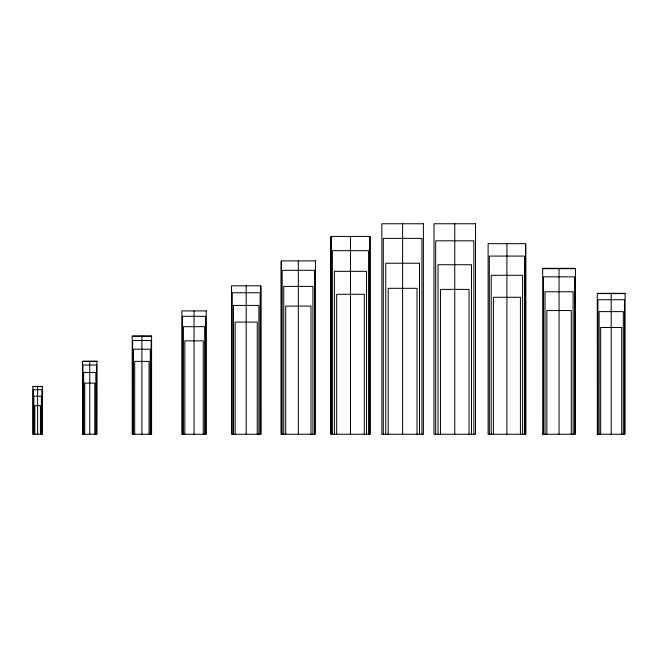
<?xml version="1.0" encoding="UTF-8"?>
<svg xmlns="http://www.w3.org/2000/svg" width="658" height="658" viewBox="0 0 658 658"><rect width="100%" height="100%" fill="white"/><g stroke="black" fill="none" stroke-linecap="round" stroke-linejoin="round"><path stroke-width="0.99" d="M542.718 268.686L575.388 268.686M597.324 293.583L625.075 293.583M132.233 336.23L151.57 336.23M82.571 361.39L96.948 361.39M32.916 386.575L42.318 386.575M260.831 434.239L231.55 434.239L231.55 285.819L260.831 285.819L260.831 434.239L260.807 286.098M525.709 434.239L488.113 434.239L488.113 243.666L525.709 243.666L525.709 434.239L525.66 244.217M542.685 434.239L575.421 434.239L575.421 268.341L542.685 268.341L542.718 434.239M624.467 434.239L624.467 299.719L597.925 299.719L597.925 434.239M623.299 434.239L623.299 311.621L599.101 311.621L599.101 434.239M621.728 434.239L621.728 327.487L600.664 327.487L600.664 434.239M611.2 293.328L611.2 434.239M574.582 434.239L574.582 276.845L543.524 276.845L543.524 434.239M573.11 434.239L573.11 291.774L544.997 291.774L544.997 434.239M571.259 434.239L571.259 310.543L546.847 310.543L546.847 434.239M559.053 268.341L559.053 434.239M524.484 434.239L524.484 256.085L489.33 256.085L489.33 434.239M522.592 434.239L522.592 275.274L491.23 275.274L491.23 434.239M520.42 434.239L520.42 297.284L493.401 297.284L493.401 434.239M506.907 243.666L506.907 434.239M473.85 434.239L473.85 240.82L435.686 240.82L435.686 434.239M471.49 434.239L471.49 264.73L438.039 264.73L438.039 434.239M469.055 434.239L469.055 289.388L440.473 289.388L440.473 434.239M454.768 223.761L454.768 264.36M454.768 264.73L454.768 434.239M421.942 434.239L421.942 238.377L383.301 238.377L383.301 434.239M419.491 434.239L419.491 263.225L385.752 263.225L385.752 434.239M417.016 434.239L417.016 288.311L388.228 288.311L388.228 434.239M402.622 223.761L402.622 238.138M402.622 238.377L402.622 434.239M369.928 237.086L369.928 434.239M368.587 434.239L368.587 250.673L332.364 250.673L332.364 434.239M366.547 434.239L366.547 271.335L334.404 271.335L334.404 434.239M364.285 434.239L364.285 294.282L336.674 294.282L336.674 434.239M350.475 236.436L350.475 271.178M350.475 271.335L350.475 434.239M331.032 237.086L331.032 434.239M314.508 434.239L314.508 270.315L282.159 270.315L282.159 434.239M312.92 434.239L312.92 286.386L283.746 286.386L283.746 434.239M310.979 434.239L310.979 306.11L285.695 306.11L285.695 434.239M298.337 260.897L298.337 305.896M298.337 306.11L298.337 434.239M281.27 261.284L281.27 434.239M260.149 434.239L260.149 292.736L232.233 292.736L232.233 434.239M258.898 434.239L258.898 305.427L233.483 305.427L233.483 434.239M257.253 434.239L257.253 322.107L235.128 322.107L235.128 434.239M246.191 285.819L246.191 434.239M205.683 434.239L205.683 316.334L182.414 316.334L182.414 434.239M204.663 434.239L204.663 326.672L183.434 326.672L183.434 434.239M203.256 434.239L203.256 340.852L184.832 340.852L184.832 434.239M194.044 310.905L194.044 434.239M151.101 434.239L151.151 340.507L132.653 340.507L132.653 434.239M150.295 434.239L150.295 349.184L133.508 349.184L133.508 434.239M149.086 434.239L149.086 361.39L134.717 361.39L134.717 434.239M141.906 336.057L141.906 340.145M141.906 340.507L141.906 434.239M96.545 434.239L96.586 365.017L82.933 365.017L82.933 434.239M95.854 434.239L95.854 372.461L83.665 372.461L83.665 434.239M94.801 434.239L94.801 383.12L84.718 383.12L84.718 434.239M89.759 361.242L89.759 434.239M41.972 434.239L42.005 389.717L33.221 389.717L33.221 434.239M41.364 434.239L41.364 396.223L33.862 396.223L33.862 434.239M40.434 434.239L40.434 405.657L34.792 405.657L34.792 434.239M37.613 386.443L37.613 389.495M37.613 389.717L37.613 405.476M37.613 405.657L37.613 434.239M423.39 223.761L381.854 223.761L381.854 434.239L423.39 434.239L423.39 223.761M475.528 223.761L434 223.761L434 434.239L475.528 434.239L475.528 223.761M369.993 236.436L330.966 236.436L330.966 434.239L369.993 434.239L369.993 236.436M315.437 260.897L281.229 260.897L281.229 434.239L315.437 434.239L315.437 260.897M625.1 293.328L597.3 293.328L597.324 434.239L625.1 434.239L625.1 293.328M206.217 310.905L181.879 310.905L181.896 434.239L206.217 434.239L206.217 310.905M151.587 336.057L132.217 336.057L132.233 434.239L151.587 434.239L151.587 336.057M96.965 361.242L82.554 361.242L82.571 434.239L96.965 434.239L96.965 361.242M42.326 386.443L32.9 386.443L32.916 434.239L42.326 434.239L42.326 386.443"/></g></svg>
